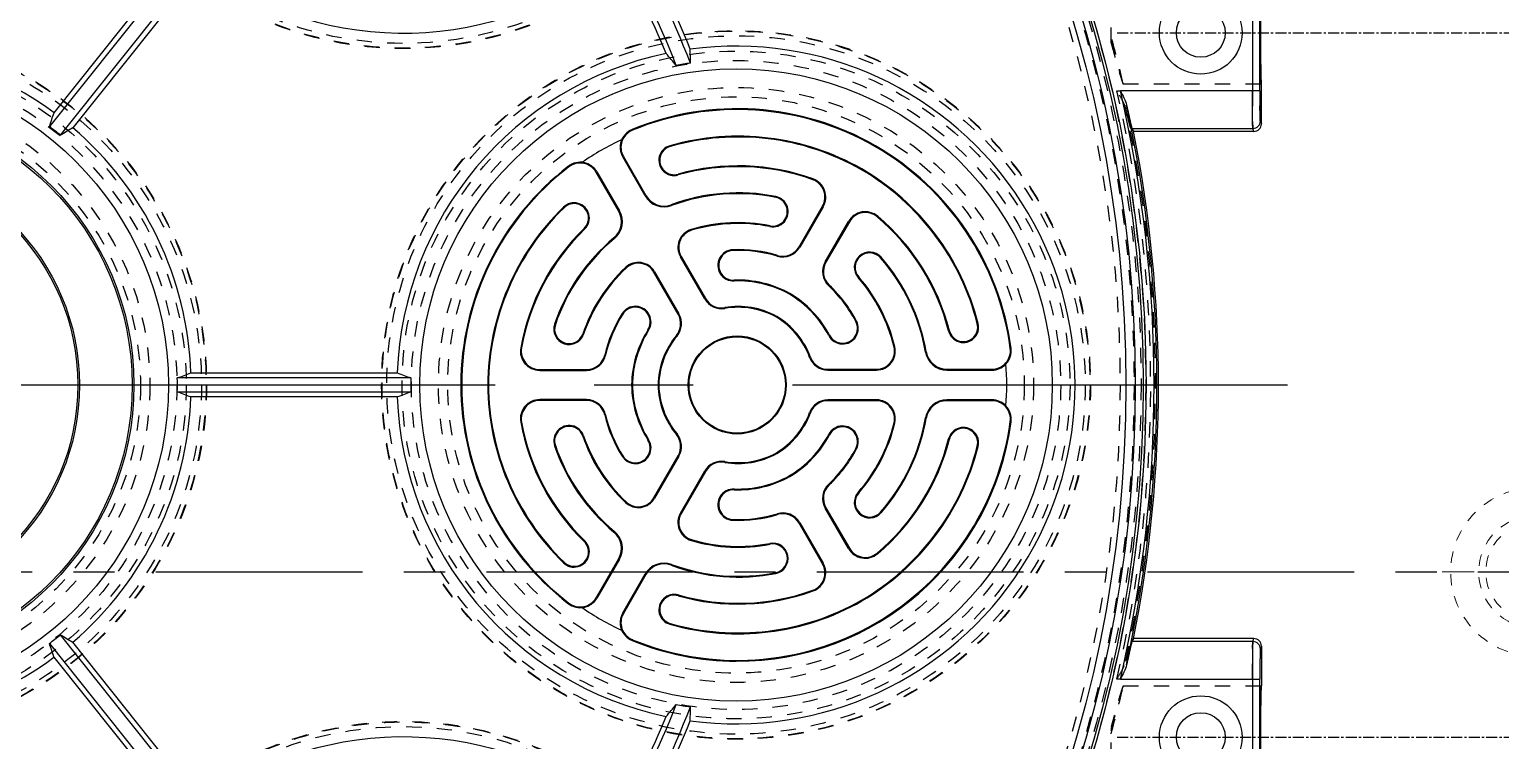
# Model space of a CAD drawing. Header units: millimetres. Extents: x -2414 to 10498, y -2238 to 649.
# Drawn here: x -99.7 to 57.7, y -989.7 to -913.6 of the extents above; entities that cross this region are included whole.
import ezdxf

# ---------------------------------------------------------------- set-up
doc = ezdxf.new("R2010")
doc.units = ezdxf.units.MM
doc.header["$LTSCALE"] = 16.335
doc.linetypes.add('CENTER', pattern=[0.6, 0.375, -0.075, 0.075, -0.075])
doc.linetypes.add('HIDDEN', pattern=[0.2, 0.1, -0.1])
doc.layers.get('0').update_dxf_attribs({"linetype": 'CONTINUOUS'})
doc.layers.add('DEFAULT_2', color=8, linetype='HIDDEN')
doc.layers.add('moldbase', color=7, linetype='CONTINUOUS', lineweight=20)

# ---------------------------------------------------------------- blocks, each defined once
blk = doc.blocks.new('2')
at = {"layer": 'moldbase', "color": 1, "linetype": 'CENTER', "ltscale": 0.55978}
blk.add_line((51.46, -971.63), (71.26, -971.63), dxfattribs=at)
at = {"layer": 'moldbase', "color": 8, "linetype": 'HIDDEN', "ltscale": 0.746373}
for radius in [9, 6, 5.25]:
    blk.add_circle((61.36, -971.63), radius, dxfattribs=at)

msp = doc.modelspace()

# ---------------------------------------------------------------- linework, layer by layer
at = {"color": 7, "linetype": 'Continuous'}
for p, q in [((-81.952, -904.435), (-97.536, -923.97)), ((-97.046, -922.499), (-83.278, -905.24)), ((-96.36, -924.908), (-80.777, -905.373)), ((-81.267, -906.845), (-95.034, -924.103)), ((31.148, -909.333), (31.148, -920.16)), ((31.952, -920.16), (31.952, -909.332)), ((31.952, -920.16), (17.035, -920.16)), ((32.112, -923.69), (32.112, -919.419)), ((32.005, -923.371), (32.112, -923.69)), ((-35.211, -924.288), (-35.176, -924.373)), ((18.274, -924.174), (31.202, -924.174)), ((31.308, -924.495), (18.447, -924.495)), ((31.308, -924.495), (31.202, -924.174)), ((-31.131, -926.106), (-31.155, -926.02)), ((-42.017, -928.218), (-41.962, -928.29)), ((-36.212, -927.229), (-36.135, -927.184)), ((-33.801, -931.405), (-36.212, -927.229)), ((-36.135, -927.184), (-33.724, -931.36)), ((-10.662, -928.591), (-10.617, -928.514)), ((-39.047, -928.866), (-38.97, -928.821)), ((-36.636, -933.042), (-39.047, -928.866)), ((-38.97, -928.821), (-36.559, -932.997)), ((-30.289, -929.072), (-30.265, -929.158)), ((-15.84, -929.583), (-15.87, -929.668)), ((-33.724, -931.36), (-33.801, -931.405)), ((-19.846, -931.55), (-19.828, -931.462)), ((-42.483, -932.661), (-42.546, -932.596)), ((-36.559, -932.997), (-36.636, -933.042)), ((-30.979, -932.426), (-31.01, -932.342)), ((-17.339, -936.843), (-14.834, -932.505)), ((-14.757, -932.55), (-17.261, -936.887)), ((-14.834, -932.505), (-14.757, -932.55)), ((-20.45, -934.593), (-20.468, -934.681)), ((-14.547, -938.454), (-12.043, -934.117)), ((-11.965, -934.162), (-14.469, -938.499)), ((-12.043, -934.117), (-11.965, -934.162)), ((-8.932, -933.572), (-8.99, -933.64)), ((-40.335, -934.872), (-40.273, -934.936)), ((-37.086, -935.952), (-37.143, -935.883)), ((-28.875, -934.993), (-28.849, -935.079)), ((-30.038, -937.922), (-29.961, -937.878)), ((-27.438, -942.426), (-30.038, -937.922)), ((-29.961, -937.878), (-27.361, -942.381)), ((-24.417, -937.241), (-24.42, -937.152)), ((-19.678, -937.846), (-19.652, -937.76)), ((-17.261, -936.887), (-17.339, -936.843)), ((-8.633, -938.024), (-8.565, -937.965)), ((-35.915, -939.058), (-35.854, -939.123)), ((-32.874, -939.559), (-32.796, -939.515)), ((-32.796, -939.515), (-30.196, -944.018)), ((-14.469, -938.499), (-14.547, -938.454)), ((-30.274, -944.063), (-32.874, -939.559)), ((-24.294, -940.412), (-24.291, -940.501)), ((-14.168, -941.026), (-14.107, -940.961)), ((-10.965, -940.069), (-11.033, -940.128)), ((-27.361, -942.381), (-27.438, -942.426)), ((-18.316, -941.85), (-18.362, -941.927)), ((-36.197, -944.043), (-36.273, -943.995)), ((-30.196, -944.018), (-30.274, -944.063)), ((-25.281, -943.438), (-25.296, -943.35)), ((-43.411, -945.156), (-43.496, -945.127)), ((-33.512, -945.734), (-33.437, -945.781)), ((-19.774, -944.373), (-19.729, -944.296)), ((-11.276, -944.828), (-11.197, -944.786)), ((-1.264, -945.83), (-1.351, -945.851)), ((1.725, -945.075), (1.811, -945.053)), ((-40.474, -946.154), (-40.389, -946.182)), ((-30.398, -946.393), (-30.467, -946.335)), ((-14.082, -946.308), (-14.162, -946.349)), ((-47.117, -947.641), (-47.029, -947.657)), ((-38.043, -948.449), (-38.13, -948.428)), ((-16.21, -948.675), (-16.126, -948.644)), ((-7.099, -947.565), (-7.187, -947.586)), ((-3.824, -948.104), (-3.736, -948.088)), ((5.34, -947.7), (5.249, -947.712)), ((-82.4, -950.343), (-60.323, -950.343)), ((-45.09, -950.063), (-45.09, -949.973)), ((-45.09, -949.973), (-40.081, -949.973)), ((-45.09, -950.063), (-40.081, -950.063)), ((-40.081, -949.973), (-40.081, -950.063)), ((-14.255, -950.037), (-14.255, -949.948)), ((-14.255, -949.948), (-9.055, -949.948)), ((-14.255, -950.037), (-9.055, -950.037)), ((-9.055, -949.948), (-9.055, -950.037)), ((-1.529, -950.037), (-1.529, -949.948)), ((-1.529, -949.948), (3.293, -949.948)), ((-1.529, -950.037), (3.293, -950.037)), ((3.293, -949.948), (3.293, -950.037)), ((-58.867, -950.878), (-83.856, -950.878)), ((-50.565, -951.629), (-50.655, -951.63)), ((-35.256, -951.629), (-35.167, -951.63)), ((-32.342, -951.63), (-32.432, -951.63)), ((-83.856, -952.381), (-58.867, -952.381)), ((-60.323, -952.916), (-82.4, -952.916)), ((-45.09, -953.286), (-45.09, -953.197)), ((-40.081, -953.197), (-45.09, -953.197)), ((-40.081, -953.286), (-45.09, -953.286)), ((-40.081, -953.197), (-40.081, -953.286)), ((-14.255, -953.311), (-14.255, -953.222)), ((-9.055, -953.222), (-14.255, -953.222)), ((-9.055, -953.311), (-14.255, -953.311)), ((-9.055, -953.222), (-9.055, -953.311)), ((-1.529, -953.311), (-1.529, -953.222)), ((3.293, -953.222), (-1.529, -953.222)), ((3.293, -953.311), (-1.529, -953.311)), ((3.293, -953.222), (3.293, -953.311)), ((-38.043, -954.81), (-38.13, -954.831)), ((-16.21, -954.584), (-16.126, -954.615)), ((-3.824, -955.156), (-3.736, -955.171)), ((-47.117, -955.618), (-47.029, -955.602)), ((-7.099, -955.694), (-7.187, -955.674)), ((5.34, -955.559), (5.249, -955.547)), ((-43.411, -958.103), (-43.496, -958.132)), ((-40.474, -957.106), (-40.389, -957.077)), ((-33.512, -957.525), (-33.437, -957.478)), ((-30.398, -956.867), (-30.467, -956.924)), ((-14.082, -956.952), (-14.162, -956.91)), ((-11.276, -958.431), (-11.197, -958.473)), ((-1.264, -957.43), (-1.351, -957.408)), ((1.725, -958.184), (1.811, -958.206)), ((-36.197, -959.216), (-36.273, -959.264)), ((-32.874, -963.7), (-30.274, -959.197)), ((-30.196, -959.241), (-32.796, -963.745)), ((-30.274, -959.197), (-30.196, -959.241)), ((-25.281, -959.821), (-25.296, -959.909)), ((-19.774, -958.886), (-19.729, -958.963)), ((-30.038, -965.337), (-27.438, -960.834)), ((-27.361, -960.878), (-29.961, -965.382)), ((-27.438, -960.834), (-27.361, -960.878)), ((-18.317, -961.41), (-18.361, -961.332)), ((-24.294, -962.847), (-24.291, -962.758)), ((-14.168, -962.233), (-14.107, -962.298)), ((-10.965, -963.19), (-11.033, -963.131)), ((-35.915, -964.202), (-35.854, -964.136)), ((-32.796, -963.745), (-32.874, -963.7)), ((-29.961, -965.382), (-30.038, -965.337)), ((-24.417, -966.018), (-24.42, -966.107)), ((-19.678, -965.414), (-19.652, -965.499)), ((-14.547, -964.805), (-14.469, -964.76)), ((-12.043, -969.142), (-14.547, -964.805)), ((-14.469, -964.76), (-11.965, -969.097)), ((-8.633, -965.235), (-8.565, -965.294)), ((-37.086, -967.307), (-37.143, -967.376)), ((-17.339, -966.417), (-17.261, -966.372)), ((-14.834, -970.754), (-17.339, -966.417)), ((-17.261, -966.372), (-14.757, -970.709)), ((-40.335, -968.387), (-40.273, -968.323)), ((-28.875, -968.266), (-28.849, -968.181)), ((-20.45, -968.666), (-20.468, -968.578)), ((-11.965, -969.097), (-12.043, -969.142)), ((-42.483, -970.599), (-42.546, -970.663)), ((-39.047, -974.393), (-36.636, -970.217)), ((-36.559, -970.262), (-38.97, -974.438)), ((-36.636, -970.217), (-36.559, -970.262)), ((-30.979, -970.833), (-31.01, -970.917)), ((-14.757, -970.709), (-14.834, -970.754)), ((-8.932, -969.688), (-8.99, -969.619)), ((-36.212, -976.03), (-33.801, -971.854)), ((-33.724, -971.899), (-36.135, -976.075)), ((-33.801, -971.854), (-33.724, -971.899)), ((-19.846, -971.709), (-19.828, -971.797)), ((-30.289, -974.187), (-30.265, -974.101)), ((-15.84, -973.676), (-15.87, -973.592)), ((-42.017, -975.041), (-41.962, -974.969)), ((-38.97, -974.438), (-39.047, -974.393)), ((-10.662, -974.668), (-10.617, -974.745)), ((-36.135, -976.075), (-36.212, -976.03)), ((-31.131, -977.153), (-31.155, -977.239)), ((-80.785, -997.893), (-96.365, -978.355)), ((-35.211, -978.971), (-35.176, -978.886)), ((31.308, -978.765), (18.447, -978.765)), ((31.202, -979.085), (31.308, -978.765)), ((-97.541, -979.292), (-81.96, -998.83)), ((-81.275, -996.421), (-95.039, -979.16)), ((31.202, -979.085), (18.274, -979.085)), ((32.112, -979.57), (32.005, -979.888)), ((32.112, -979.57), (32.112, -983.84)), ((-97.051, -980.764), (-83.286, -998.025)), ((17.035, -983.1), (31.952, -983.1)), ((31.148, -983.1), (31.148, -993.927)), ((31.952, -993.927), (31.952, -983.099))]:
    msp.add_line(p, q, dxfattribs=at)
at = {"color": 1, "linetype": 'CENTER', "ltscale": 8.648595}
msp.add_line((-272.358, -951.63), (35.081, -951.63), dxfattribs=at)
at = {"color": 1, "linetype": 'CENTER', "ltscale": 3.607469}
msp.add_line((-333.638, -971.63), (96.362, -971.63), dxfattribs=at)
at = {"color": 7, "linetype": 'Continuous'}
for centre, radius in [((-118.638, -951.63), 138.414), ((-118.638, -951.63), 138.114), ((-118.638, -951.63), 137.266), ((-118.638, -951.63), 136.266), ((25.629, -913.942), 4.422), ((25.629, -913.942), 2.613), ((-118.638, -951.63), 33.834), ((-24.085, -951.63), 33.834), ((-118.638, -951.63), 30.147), ((-118.638, -951.63), 29.952), ((-118.638, -951.63), 24.318), ((-118.638, -951.63), 24.139), ((-23.963, -951.63), 5.242), ((-23.963, -951.63), 5.152), ((25.629, -989.317), 4.422), ((25.629, -989.317), 2.613)]:
    msp.add_circle(centre, radius, dxfattribs=at)
for centre, radius, start, end in [((-118.638, -951.63), 96.056, 21.01408, 30.40592), ((-118.638, -951.63), 94.552, 21.20242, 30.21758), ((-118.638, -951.63), 96.59, 21.83743, 29.58257), ((-59.674, -877.714), 36.261, 233.45299, 309.50401), ((-118.638, -951.63), 94.018, 22.17092, 29.24908), ((-118.638, -951.63), 36.261, 53.45299, 100.81701), ((-24.085, -951.63), 36.261, 262.24344, 97.75656), ((-139.753, -917.039), 110.782, 359.92475, 0.69218), ((-24.085, -951.63), 36.261, 101.91599, 177.96701), ((-102.945, -977.628), 94.2, 39.71823, 40.74069), ((-24.085, -951.63), 34.79, 98.07333, 100.60282), ((-118.638, -951.63), 139.276, 346.941, 13.059), ((-23.963, -951.63), 29.565, 7.63873, 112.36208), ((-23.963, -951.63), 29.473, 7.63792, 112.36208), ((-118.638, -951.63), 139.577, 347.60706, 12.39294), ((31.201, -923.37), 0.804, 270.02847, 359.92347), ((31.308, -923.691), 0.804, 270.02417, 0.06753), ((-118.638, -951.63), 34.79, 50.18185, 52.65815), ((-118.638, -951.63), 36.261, 2.03299, 49.38701), ((-24.085, -951.63), 28.96, 114.99149, 124.63217), ((-34.425, -926.195), 2.062, 112.40487, 210), ((-34.426, -926.198), 1.973, 112.36208, 210), ((-23.858, -951.743), 26.738, 60.3167, 105.83734), ((-23.858, -951.743), 26.649, 60.31777, 105.83734), ((-118.638, -951.63), 139.745, 348.80348, 11.19652), ((-30.71, -927.589), 1.631, 105.83734, 285.83735), ((-30.71, -927.589), 1.541, 105.83734, 285.83735), ((-23.963, -951.63), 29.564, 127.63792, 232.36208), ((-23.963, -951.63), 29.473, 127.63792, 232.36208), ((-40.76, -929.85), 2.06, 30, 127.61347), ((-40.756, -929.853), 1.973, 30, 127.63792), ((-23.858, -951.743), 23.566, 70.10803, 105.83735), ((-23.858, -951.743), 23.476, 70.10803, 105.83735), ((-24.114, -951.596), 26.738, 14.16266, 59.68329), ((-16.541, -931.52), 1.97, 330.00001, 70.10803), ((-16.541, -931.52), 2.06, 330.00001, 70.10803), ((-24.114, -951.596), 26.649, 14.16266, 59.68223), ((-31.784, -930.241), 2.329, 210, 290.2346), ((-31.784, -930.241), 2.239, 210, 290.2346), ((-23.858, -951.743), 20.678, 78.76122, 110.2346), ((-23.858, -951.743), 20.588, 78.76122, 110.2346), ((-20.148, -933.072), 1.641, 258.76122, 78.76122), ((-20.148, -933.072), 1.551, 258.76122, 78.76122), ((-23.917, -951.777), 26.738, 134.16266, 179.68329), ((-23.917, -951.777), 26.649, 134.16266, 179.68223), ((-41.409, -933.766), 1.631, 314.16265, 134.16266), ((-41.409, -933.766), 1.541, 314.16265, 134.16266), ((-38.576, -934.162), 2.239, 309.7654, 30), ((-38.576, -934.162), 2.329, 309.7654, 30), ((-10.259, -935.147), 2.06, 49.89197, 149.99999), ((-10.259, -935.147), 1.97, 49.89197, 149.99999), ((-23.858, -951.743), 17.486, 78.76122, 106.67277), ((-23.858, -951.743), 17.396, 78.76122, 106.67277), ((-24.114, -951.596), 23.476, 14.16265, 49.89197), ((-24.114, -951.596), 23.566, 14.16265, 49.89197), ((-23.917, -951.777), 23.566, 134.16265, 169.89197), ((-23.917, -951.777), 23.476, 134.16265, 169.89197), ((-23.917, -951.777), 20.678, 129.7654, 161.23878), ((-23.917, -951.777), 20.588, 129.7654, 161.23878), ((-28.298, -936.918), 2.009, 106.67277, 210), ((-28.298, -936.918), 1.92, 106.67277, 210), ((-24.356, -938.827), 1.676, 92.20538, 272.20539), ((-24.356, -938.827), 1.586, 92.20538, 272.20539), ((-23.858, -951.743), 14.602, 73.25908, 92.20538), ((-23.858, -951.743), 14.513, 73.25908, 92.20538), ((-19.075, -935.84), 2.094, 253.25908, 330.00001), ((-19.075, -935.84), 2.004, 253.25908, 330.00001), ((-9.799, -939.047), 1.641, 41.23878, 221.23878), ((-9.799, -939.047), 1.551, 41.23878, 221.23878), ((-24.114, -951.596), 20.678, 9.7654, 41.23878), ((-23.917, -951.777), 17.486, 133.32723, 161.23878), ((-23.917, -951.777), 17.396, 133.32723, 161.23878), ((-34.536, -940.519), 2.009, 30, 133.32723), ((-34.536, -940.519), 1.92, 30, 133.32723), ((-12.734, -939.501), 2.094, 149.99999, 226.74092), ((-12.734, -939.501), 2.004, 149.99999, 226.74092), ((-24.114, -951.596), 20.588, 9.7654, 41.23878), ((-23.858, -951.743), 11.34, 60.74675, 92.20539), ((-23.858, -951.743), 11.25, 60.75269, 92.20539), ((-24.114, -951.596), 14.513, 27.79462, 46.74092), ((-24.114, -951.596), 14.602, 27.79462, 46.74092), ((-24.114, -951.596), 17.396, 13.32723, 41.23878), ((-24.114, -951.596), 17.486, 13.32723, 41.23878), ((-25.633, -941.383), 2.085, 210, 279.72157), ((-25.633, -941.383), 1.995, 210, 279.72157), ((-24.114, -951.596), 11.25, 27.79461, 59.24731), ((-24.114, -951.596), 11.34, 27.79461, 59.25325), ((-23.917, -951.777), 14.602, 147.79462, 166.74092), ((-23.917, -951.777), 14.513, 147.79462, 166.74092), ((-34.855, -944.888), 1.676, 327.79461, 147.79462), ((-34.855, -944.888), 1.586, 327.79461, 147.79462), ((-32.002, -945.06), 1.995, 320.27843, 30), ((-32.002, -945.06), 2.085, 320.27843, 30), ((-23.858, -951.743), 8.516, 60.99443, 99.72157), ((-23.858, -951.743), 8.426, 61.005, 99.72157), ((-41.942, -945.655), 1.641, 161.23878, 341.23878), ((-41.942, -945.655), 1.551, 161.23878, 341.23878), ((-23.917, -951.777), 11.34, 147.79461, 179.25325), ((-23.917, -951.777), 11.25, 147.79461, 179.24731), ((-24.114, -951.596), 8.426, 20.27843, 58.995), ((-24.114, -951.596), 8.516, 20.27843, 59.00557), ((-12.679, -945.568), 1.676, 207.79461, 27.79462), ((-12.679, -945.568), 1.586, 207.79461, 27.79462), ((0.23, -945.452), 1.631, 194.16265, 14.16266), ((0.23, -945.452), 1.541, 194.16265, 14.16266), ((-23.917, -951.777), 8.516, 140.27843, 179.00557), ((-23.917, -951.777), 8.426, 140.27843, 178.995), ((-45.09, -948.003), 2.06, 169.89197, 270.00004), ((-45.09, -948.003), 1.97, 169.89197, 270.00004), ((-40.081, -947.969), 2.004, 270.00005, 346.74092), ((-40.081, -947.969), 2.094, 270.00005, 346.74092), ((-14.255, -947.953), 2.085, 200.27843, 270), ((-14.255, -947.953), 1.995, 200.27843, 270), ((-9.055, -948.028), 2.009, 270, 13.32723), ((-9.055, -948.028), 1.92, 270, 13.32723), ((-1.529, -947.708), 2.329, 189.7654, 270), ((-1.529, -947.708), 2.239, 189.7654, 270), ((3.293, -947.975), 1.973, 270, 7.63792), ((3.293, -947.975), 2.063, 270, 316.46687), ((-24.085, -951.63), 28.96, 355.57528, 4.42472), ((-118.638, -951.63), 34.79, 358.76185, 1.23815), ((-24.085, -951.63), 34.79, 178.76185, 181.23815), ((-23.917, -951.482), 26.738, 180.3167, 225.83734), ((-23.917, -951.482), 26.649, 180.31777, 225.83734), ((-23.917, -951.482), 11.34, 180.74675, 212.20539), ((-23.917, -951.482), 11.25, 180.75269, 212.20539), ((-23.917, -951.482), 8.516, 180.99443, 219.72157), ((-23.917, -951.482), 8.426, 181.005, 219.72157), ((-118.638, -951.63), 36.261, 310.60299, 357.96701), ((-24.085, -951.63), 36.261, 182.03299, 258.08401), ((-45.09, -955.256), 2.06, 89.99996, 190.10803), ((-45.09, -955.256), 1.97, 89.99996, 190.10803), ((-40.081, -955.291), 2.094, 13.25908, 89.99996), ((-40.081, -955.291), 2.004, 13.25908, 89.99996), ((-14.255, -955.307), 2.085, 90, 159.72157), ((-14.255, -955.307), 1.995, 90, 159.72157), ((-9.055, -955.231), 2.009, 346.67277, 90), ((-9.055, -955.231), 1.92, 346.67277, 90), ((-1.529, -955.551), 2.329, 90, 170.2346), ((-1.529, -955.551), 2.239, 90, 170.2346), ((3.293, -955.285), 2.063, 43.53313, 90), ((3.293, -955.285), 1.973, 352.36208, 90), ((-23.917, -951.482), 14.602, 193.25908, 212.20538), ((-23.917, -951.482), 14.513, 193.25908, 212.20538), ((-24.114, -951.664), 8.426, 301.005, 339.72157), ((-24.114, -951.664), 8.516, 300.99443, 339.72157), ((-24.114, -951.664), 20.588, 318.76122, 350.2346), ((-24.114, -951.664), 20.678, 318.76122, 350.2346), ((-23.917, -951.482), 23.566, 190.10803, 225.83735), ((-23.917, -951.482), 23.476, 190.10803, 225.83735), ((-41.942, -957.604), 1.641, 18.76122, 198.76122), ((-41.942, -957.604), 1.551, 18.76122, 198.76122), ((-23.963, -951.63), 29.473, 247.63792, 352.36208), ((-23.945, -951.63), 29.565, 269.72776, 352.36125), ((-12.679, -957.691), 1.676, 332.20538, 152.20539), ((-12.679, -957.691), 1.586, 332.20538, 152.20539), ((-24.114, -951.664), 17.396, 318.76122, 346.67277), ((-24.114, -951.664), 17.486, 318.76122, 346.67277), ((0.23, -957.807), 1.631, 345.83734, 165.83735), ((0.23, -957.807), 1.541, 345.83734, 165.83735), ((-23.917, -951.482), 20.678, 198.76122, 230.2346), ((-23.917, -951.482), 20.588, 198.76122, 230.2346), ((-23.917, -951.482), 17.486, 198.76122, 226.67277), ((-23.917, -951.482), 17.396, 198.76122, 226.67277), ((-34.855, -958.371), 1.676, 212.20538, 32.20539), ((-34.855, -958.371), 1.586, 212.20538, 32.20539), ((-32.002, -958.199), 1.995, 330, 39.72157), ((-32.002, -958.199), 2.085, 330, 39.72157), ((-24.114, -951.664), 11.25, 300.75269, 332.20539), ((-24.114, -951.664), 11.34, 300.74675, 332.20539), ((-24.114, -951.664), 14.513, 313.25908, 332.20538), ((-24.114, -951.664), 26.649, 300.31777, 345.83734), ((-24.114, -951.664), 26.738, 300.3167, 345.83734), ((-24.114, -951.664), 23.476, 310.10803, 345.83735), ((-24.114, -951.664), 23.566, 310.10803, 345.83735), ((-25.633, -961.876), 2.085, 80.27843, 150), ((-25.633, -961.876), 1.995, 80.27843, 150), ((-23.858, -951.516), 8.516, 260.27843, 299.00557), ((-23.858, -951.516), 8.426, 260.27843, 298.995), ((-24.114, -951.664), 14.602, 313.25908, 332.20538), ((-23.858, -951.516), 11.34, 267.79461, 299.25325), ((-23.858, -951.516), 11.25, 267.79461, 299.24731), ((-24.356, -964.433), 1.676, 87.79461, 267.79462), ((-24.356, -964.433), 1.586, 87.79461, 267.79462), ((-12.734, -963.758), 2.094, 133.25908, 210.00001), ((-12.734, -963.758), 2.004, 133.25908, 210.00001), ((-9.799, -964.213), 1.641, 138.76122, 318.76122), ((-34.536, -962.74), 2.009, 226.67277, 330), ((-34.536, -962.74), 1.92, 226.67277, 330), ((-9.799, -964.213), 1.551, 138.76122, 318.76122), ((-28.298, -966.341), 2.009, 150, 253.32723), ((-28.298, -966.341), 1.92, 150, 253.32723), ((-23.858, -951.516), 14.602, 267.79462, 286.74092), ((-23.858, -951.516), 14.513, 267.79462, 286.74092), ((-19.075, -967.419), 2.094, 29.99999, 106.74092), ((-19.075, -967.419), 2.004, 29.99999, 106.74092), ((-38.576, -969.097), 2.239, 330, 50.2346), ((-38.576, -969.097), 2.329, 330, 50.2346), ((-41.409, -969.493), 1.631, 225.83734, 45.83735), ((-41.409, -969.493), 1.541, 225.83734, 45.83735), ((-23.858, -951.516), 17.486, 253.32723, 281.23878), ((-23.858, -951.516), 17.396, 253.32723, 281.23878), ((-20.148, -970.188), 1.641, 281.23878, 101.23878), ((-20.148, -970.188), 1.551, 281.23878, 101.23878), ((-10.259, -968.112), 2.06, 210.00001, 310.10803), ((-10.259, -968.112), 1.97, 210.00001, 310.10803), ((-31.784, -973.018), 2.329, 69.7654, 150), ((-31.784, -973.018), 2.239, 69.7654, 150), ((-23.858, -951.516), 20.678, 249.7654, 281.23878), ((-23.858, -951.516), 20.588, 249.7654, 281.23878), ((-16.541, -971.739), 1.97, 289.89197, 29.99999), ((-16.541, -971.739), 2.06, 289.89197, 29.99999), ((-30.71, -975.67), 1.631, 74.16265, 254.16266), ((-30.71, -975.67), 1.541, 74.16265, 254.16266), ((-23.858, -951.516), 23.566, 254.16265, 289.89197), ((-23.858, -951.516), 23.476, 254.16265, 289.89197), ((-40.76, -973.409), 2.06, 232.38653, 330), ((-40.756, -973.406), 1.973, 232.36208, 330), ((-24.085, -951.63), 28.96, 235.36783, 245.00851), ((-23.858, -951.516), 26.738, 254.16266, 299.68329), ((-23.858, -951.516), 26.649, 254.16266, 299.68223), ((-34.425, -977.064), 2.062, 150, 247.59513), ((-34.426, -977.061), 1.973, 150, 247.63792), ((-118.638, -951.63), 34.79, 307.33185, 309.80815), ((31.308, -979.568), 0.804, 359.93247, 89.97583), ((-23.963, -951.63), 29.565, 247.63792, 269.76358), ((31.201, -979.889), 0.804, 0.07651, 89.97155), ((-118.638, -951.63), 36.261, 259.17299, 306.53701), ((-118.638, -951.63), 94.552, 329.77242, 338.79758), ((-118.638, -951.63), 96.056, 329.58408, 338.98592), ((-102.945, -925.631), 94.2, 319.25931, 320.28177), ((-24.085, -951.63), 34.79, 259.39718, 261.92667), ((-139.753, -986.22), 110.782, 359.30782, 0.07525), ((-118.638, -951.63), 94.018, 330.74092, 337.82908), ((-118.638, -951.63), 96.59, 330.40743, 338.16257), ((-59.687, -1025.556), 36.261, 50.48599, 126.53701)]:
    msp.add_arc(centre, radius, start, end, dxfattribs=at)
at = {"color": 7, "linetype": 'Continuous', "extrusion": (0, 0, -1)}
for centre, start_param, end_param in [((-118.638, -1007.367), 1.0505133, 1.0527189), ((-118.638, -895.893), -4.1943115, -4.1921059)]:
    msp.add_ellipse(centre, major_axis=(0, 167.347), ratio=0.9429048, start_param=start_param, end_param=end_param, dxfattribs=at)
at = {"color": 7, "linetype": 'Continuous'}
for points, knots in [([(32.112, -908.465), (32.109, -908.465), (32.105, -908.477), (32.101, -908.494), (32.097, -908.529), (32.09, -908.598), (32.083, -908.718), (32.074, -908.898), (32.066, -909.127), (32.058, -909.402), (32.051, -909.722), (32.041, -910.225), (32.031, -910.938), (32.023, -911.873), (32.017, -912.887), (32.015, -913.942), (32.017, -914.997), (32.023, -916.011), (32.031, -916.946), (32.041, -917.659), (32.051, -918.162), (32.058, -918.482), (32.066, -918.757), (32.074, -918.986), (32.083, -919.166), (32.09, -919.286), (32.097, -919.355), (32.101, -919.39), (32.105, -919.407), (32.109, -919.419), (32.112, -919.419)], [0, 0, 0, 0, 0.0007397, 0.0025963, 0.0056278, 0.0098372, 0.0217698, 0.0383129, 0.0592887, 0.0845012, 0.1137223, 0.1466529, 0.222374, 0.3087587, 0.4025003, 0.4999866, 0.5974727, 0.6912156, 0.7776044, 0.8533315, 0.8862664, 0.9154911, 0.9407058, 0.9616842, 0.978229, 0.9901623, 0.994372, 0.9974036, 0.9992603, 1, 1, 1, 1]), ([(17.035, -920.16), (17.163, -920.409), (17.412, -920.898), (17.627, -921.411), (17.687, -921.674)], [0, 0, 0, 0, 0.5086682, 1, 1, 1, 1]), ([(31.202, -924.174), (31.198, -924.162), (31.195, -924.124), (31.186, -924.003), (31.18, -923.767), (31.17, -923.388), (31.163, -922.894), (31.157, -922.301), (31.15, -921.379), (31.148, -920.656), (31.148, -920.16)], [0, 0, 0, 0, 0.0095585, 0.0279857, 0.0907801, 0.186197, 0.3108661, 0.4602194, 0.628968, 1, 1, 1, 1]), ([(31.952, -920.16), (31.952, -920.557), (31.954, -921.135), (31.96, -921.873), (31.967, -922.347), (31.974, -922.743), (31.983, -923.045), (31.99, -923.235), (31.999, -923.331), (32.002, -923.361), (32.005, -923.371)], [0, 0, 0, 0, 0.3710028, 0.5397302, 0.6890657, 0.8137237, 0.90914, 0.9719489, 0.9903964, 1, 1, 1, 1]), ([(17.687, -921.674), (17.76, -921.998), (17.865, -922.462), (17.997, -923.046), (18.079, -923.406), (18.149, -923.702), (18.202, -923.928), (18.244, -924.077), (18.263, -924.152), (18.274, -924.174)], [0, 0, 0, 0, 0.3878151, 0.5551411, 0.6998989, 0.8190772, 0.9101305, 0.9708524, 1, 1, 1, 1]), ([(4.788, -949.395), (4.998, -949.174), (5.324, -948.633), (5.381, -948.002), (5.34, -947.7)], [0, 0, 0, 0, 0.5000008, 1, 1, 1, 1]), ([(5.34, -955.559), (5.381, -955.257), (5.324, -954.627), (4.998, -954.085), (4.788, -953.864)], [0, 0, 0, 0, 0.4999992, 1, 1, 1, 1]), ([(18.274, -979.085), (18.263, -979.107), (18.244, -979.183), (18.202, -979.331), (18.149, -979.557), (18.079, -979.853), (17.997, -980.213), (17.865, -980.797), (17.76, -981.261), (17.687, -981.585)], [0, 0, 0, 0, 0.0291524, 0.0898752, 0.1809188, 0.3000913, 0.444852, 0.6121832, 1, 1, 1, 1]), ([(31.202, -979.085), (31.198, -979.097), (31.195, -979.135), (31.186, -979.256), (31.18, -979.493), (31.17, -979.871), (31.163, -980.365), (31.157, -980.958), (31.15, -981.88), (31.148, -982.603), (31.148, -983.1)], [0, 0, 0, 0, 0.0095586, 0.0279861, 0.0907808, 0.1861977, 0.3108661, 0.4602187, 0.6289667, 1, 1, 1, 1]), ([(32.005, -979.888), (32.002, -979.898), (31.999, -979.928), (31.99, -980.024), (31.983, -980.214), (31.974, -980.517), (31.967, -980.912), (31.96, -981.386), (31.954, -982.124), (31.952, -982.702), (31.952, -983.099)], [0, 0, 0, 0, 0.0096042, 0.028053, 0.0908648, 0.1862823, 0.3109402, 0.4602746, 0.6290001, 1, 1, 1, 1]), ([(17.687, -981.585), (17.627, -981.849), (17.412, -982.361), (17.163, -982.85), (17.035, -983.1)], [0, 0, 0, 0, 0.4913316, 1, 1, 1, 1]), ([(32.112, -983.84), (32.109, -983.84), (32.105, -983.852), (32.101, -983.869), (32.097, -983.904), (32.09, -983.973), (32.083, -984.093), (32.074, -984.273), (32.066, -984.502), (32.058, -984.777), (32.051, -985.097), (32.041, -985.6), (32.031, -986.313), (32.023, -987.248), (32.017, -988.262), (32.015, -989.317), (32.017, -990.372), (32.023, -991.386), (32.031, -992.321), (32.041, -993.034), (32.051, -993.537), (32.058, -993.857), (32.066, -994.132), (32.074, -994.361), (32.083, -994.541), (32.09, -994.661), (32.097, -994.73), (32.101, -994.765), (32.105, -994.782), (32.109, -994.794), (32.112, -994.794)], [0, 0, 0, 0, 0.0007397, 0.0025963, 0.0056278, 0.0098372, 0.0217698, 0.0383129, 0.0592887, 0.0845012, 0.1137223, 0.1466529, 0.222374, 0.3087587, 0.4025003, 0.4999866, 0.5974727, 0.6912156, 0.7776044, 0.8533315, 0.8862664, 0.9154911, 0.9407058, 0.9616842, 0.978229, 0.9901623, 0.994372, 0.9974036, 0.9992603, 1, 1, 1, 1])]:
    msp.add_open_spline(points, degree=3, knots=knots, dxfattribs=at)
for points in [[(-97.536, -923.97), (-97.372, -923.48), (-97.209, -922.989), (-97.046, -922.499)], [(-95.034, -924.103), (-95.477, -924.371), (-95.919, -924.639), (-96.36, -924.908)], [(-83.856, -950.878), (-83.371, -950.7), (-82.885, -950.522), (-82.4, -950.343)], [(-60.323, -950.343), (-59.838, -950.522), (-59.353, -950.7), (-58.867, -950.878)], [(-82.4, -952.916), (-82.885, -952.737), (-83.371, -952.559), (-83.856, -952.381)], [(-58.867, -952.381), (-59.353, -952.559), (-59.838, -952.737), (-60.323, -952.916)], [(-96.365, -978.355), (-95.923, -978.624), (-95.481, -978.892), (-95.039, -979.16)], [(-97.051, -980.764), (-97.214, -980.274), (-97.377, -979.783), (-97.541, -979.292)]]:
    msp.add_open_spline(points, degree=3, dxfattribs=at)
at = {"layer": 'DEFAULT_2', "color": 8, "linetype": 'HIDDEN'}
for p, q in [((16.032, -915.019), (16.032, -908.465)), ((16.663, -920.16), (17.035, -920.16)), ((17.344, -919.419), (32.112, -919.419)), ((18.274, -924.174), (18.166, -924.174)), ((18.166, -979.085), (18.274, -979.085)), ((17.035, -983.1), (16.663, -983.1)), ((17.344, -983.84), (32.112, -983.84)), ((16.032, -994.794), (16.032, -988.24))]:
    msp.add_line(p, q, dxfattribs=at)
at = {"layer": 'DEFAULT_2', "color": 1, "linetype": 'CENTER', "ltscale": 0.191865}
for p, q in [((16.688, -913.942), (76.362, -913.942)), ((16.688, -989.317), (76.362, -989.317))]:
    msp.add_line(p, q, dxfattribs=at)
at = {"layer": 'DEFAULT_2', "color": 8, "linetype": 'HIDDEN'}
for centre, radius in [((-118.638, -951.63), 138.382), ((-118.638, -951.63), 137.883), ((-118.638, -951.63), 137.132), ((-118.638, -951.63), 135.632), ((-59.674, -877.714), 37.914), ((-59.674, -877.714), 37.866), ((-59.674, -877.714), 37.365), ((-118.638, -951.63), 37.914), ((-118.638, -951.63), 37.866), ((-118.638, -951.63), 37.365), ((-24.085, -951.63), 37.914), ((-24.085, -951.63), 37.866), ((-24.085, -951.63), 37.365), ((-118.638, -951.63), 35.726), ((-24.085, -951.63), 35.726), ((-118.638, -951.63), 34.731), ((-24.085, -951.63), 34.731), ((-118.638, -951.63), 31.835), ((-24.085, -951.63), 31.835), ((-118.638, -951.63), 30.84), ((-24.085, -951.63), 30.84), ((-59.687, -1025.556), 37.914), ((-59.687, -1025.556), 37.866), ((-59.687, -1025.556), 37.365)]:
    msp.add_circle(centre, radius, dxfattribs=at)
for radius, start, end in [(139.745, 13.32608, 15.48892), (138.913, 346.90633, 13.09367), (139.416, 347.76054, 12.23946), (139.745, 344.51108, 346.67392)]:
    msp.add_arc((-118.638, -951.63), radius, start, end, dxfattribs=at)
at = {"layer": 'DEFAULT_2', "color": 8, "linetype": 'HIDDEN', "extrusion": (0, 0, -1)}
for centre, start_param, end_param in [((-118.638, -1140.771), 0.7027757, 0.7045206), ((-118.638, -762.488), -3.8461132, -3.8443683)]:
    msp.add_ellipse(centre, major_axis=(0, 283.856), ratio=0.7456588, start_param=start_param, end_param=end_param, dxfattribs=at)
at = {"layer": 'DEFAULT_2', "color": 8, "linetype": 'HIDDEN'}
for points, knots in [([(32.085, -919.197), (32.07, -918.946), (32.052, -918.288), (32.032, -917.113), (32.019, -915.613), (32.014, -913.942), (32.019, -912.271), (32.032, -910.772), (32.052, -909.596), (32.07, -908.939), (32.085, -908.687)], [0, 0, 0, 0, 0.0719822, 0.1877354, 0.3354396, 0.4999878, 0.6645365, 0.812247, 0.9280113, 1, 1, 1, 1]), ([(17.344, -919.419), (17.341, -919.419), (17.336, -919.409), (17.328, -919.394), (17.317, -919.364), (17.296, -919.304), (17.264, -919.201), (17.219, -919.045), (17.163, -918.847), (17.098, -918.61), (17.024, -918.335), (16.907, -917.901), (16.743, -917.287), (16.526, -916.477), (16.287, -915.592), (16.119, -914.98), (16.032, -914.667)], [0, 0, 0, 0, 0.0016604, 0.0055497, 0.0117616, 0.0202967, 0.0442797, 0.0773322, 0.1191032, 0.1691759, 0.2271191, 0.2923806, 0.4423769, 0.6140723, 0.8020627, 1, 1, 1, 1]), ([(16.032, -915.019), (16.114, -915.314), (16.274, -915.888), (16.504, -916.714), (16.714, -917.464), (16.9, -918.115), (17.039, -918.586), (17.135, -918.898), (17.194, -919.079), (17.244, -919.22), (17.284, -919.327), (17.313, -919.384), (17.334, -919.419), (17.344, -919.419)], [0, 0, 0, 0, 0.1999607, 0.3883835, 0.5594404, 0.7082424, 0.8301994, 0.8797758, 0.9212008, 0.9541112, 0.9782081, 0.9933969, 1, 1, 1, 1]), ([(17.608, -922.074), (17.569, -921.909), (17.447, -921.582), (17.13, -920.943), (16.851, -920.475), (16.663, -920.16)], [0, 0, 0, 0, 0.2371921, 0.4863871, 1, 1, 1, 1]), ([(31.148, -920.16), (31.148, -920.656), (31.15, -921.379), (31.157, -922.301), (31.163, -922.894), (31.17, -923.388), (31.18, -923.767), (31.186, -924.003), (31.195, -924.124), (31.198, -924.162), (31.202, -924.174)], [0, 0, 0, 0, 0.371032, 0.5397806, 0.6891339, 0.8138029, 0.9092198, 0.9720144, 0.9904416, 1, 1, 1, 1]), ([(32.005, -923.371), (32.002, -923.361), (31.999, -923.331), (31.99, -923.235), (31.983, -923.045), (31.974, -922.743), (31.967, -922.347), (31.96, -921.873), (31.954, -921.135), (31.952, -920.557), (31.952, -920.16)], [0, 0, 0, 0, 0.0096033, 0.0280508, 0.09086, 0.1862762, 0.3109342, 0.4602697, 0.6289971, 1, 1, 1, 1]), ([(32.112, -919.419), (32.106, -919.419), (32.104, -919.392), (32.096, -919.358), (32.091, -919.284), (32.087, -919.23), (32.085, -919.197)], [0, 0, 0, 0, 0.0693489, 0.2580754, 0.5685159, 1, 1, 1, 1]), ([(18.166, -924.174), (18.151, -924.157), (18.127, -924.092), (18.084, -923.969), (18.031, -923.78), (17.965, -923.535), (17.888, -923.234), (17.767, -922.742), (17.673, -922.349), (17.608, -922.074)], [0, 0, 0, 0, 0.0310657, 0.0921242, 0.1824194, 0.3002421, 0.4435617, 0.6099401, 1, 1, 1, 1]), ([(17.608, -981.185), (17.673, -980.91), (17.767, -980.518), (17.888, -980.025), (17.965, -979.725), (18.031, -979.479), (18.084, -979.29), (18.127, -979.167), (18.151, -979.102), (18.166, -979.085)], [0, 0, 0, 0, 0.3900661, 0.5564429, 0.6997571, 0.8175784, 0.9078743, 0.9689336, 1, 1, 1, 1]), ([(31.148, -983.1), (31.148, -982.603), (31.15, -981.88), (31.157, -980.958), (31.163, -980.365), (31.17, -979.871), (31.18, -979.493), (31.186, -979.256), (31.195, -979.135), (31.198, -979.097), (31.202, -979.085)], [0, 0, 0, 0, 0.3710335, 0.5397815, 0.689134, 0.8138024, 0.9092193, 0.972014, 0.9904415, 1, 1, 1, 1]), ([(16.663, -983.1), (16.851, -982.785), (17.13, -982.316), (17.447, -981.677), (17.569, -981.35), (17.608, -981.185)], [0, 0, 0, 0, 0.5136106, 0.7628074, 1, 1, 1, 1]), ([(17.344, -983.84), (17.334, -983.84), (17.313, -983.876), (17.284, -983.933), (17.244, -984.039), (17.194, -984.18), (17.135, -984.362), (17.039, -984.673), (16.9, -985.144), (16.714, -985.795), (16.504, -986.546), (16.274, -987.372), (16.114, -987.945), (16.032, -988.24)], [0, 0, 0, 0, 0.0066044, 0.0217969, 0.0458968, 0.0788106, 0.1202418, 0.1698222, 0.2917787, 0.4405792, 0.6116301, 0.8000428, 1, 1, 1, 1]), ([(16.032, -988.592), (16.119, -988.279), (16.287, -987.667), (16.526, -986.782), (16.743, -985.973), (16.907, -985.358), (17.024, -984.924), (17.098, -984.649), (17.163, -984.412), (17.219, -984.214), (17.264, -984.058), (17.296, -983.955), (17.317, -983.895), (17.328, -983.865), (17.336, -983.85), (17.341, -983.84), (17.344, -983.84)], [0, 0, 0, 0, 0.1979343, 0.3859241, 0.5576276, 0.7076285, 0.7728904, 0.8308347, 0.880907, 0.9226766, 0.9557285, 0.9797093, 0.9882424, 0.9944524, 0.9983403, 1, 1, 1, 1]), ([(32.085, -994.572), (32.07, -994.321), (32.052, -993.663), (32.032, -992.488), (32.019, -990.988), (32.014, -989.317), (32.019, -987.646), (32.032, -986.147), (32.052, -984.971), (32.07, -984.314), (32.085, -984.062)], [0, 0, 0, 0, 0.0719822, 0.1877354, 0.3354396, 0.4999878, 0.6645365, 0.812247, 0.9280113, 1, 1, 1, 1]), ([(32.085, -984.062), (32.087, -984.029), (32.091, -983.976), (32.096, -983.902), (32.104, -983.868), (32.106, -983.84), (32.112, -983.84)], [0, 0, 0, 0, 0.4314866, 0.741927, 0.9306521, 1, 1, 1, 1])]:
    msp.add_open_spline(points, degree=3, knots=knots, dxfattribs=at)

# ---------------------------------------------------------------- block references
at = {"linetype": 'ByBlock'}
msp.add_blockref('2', (0, 0), dxfattribs=at)

doc.saveas('drawing.dxf')
